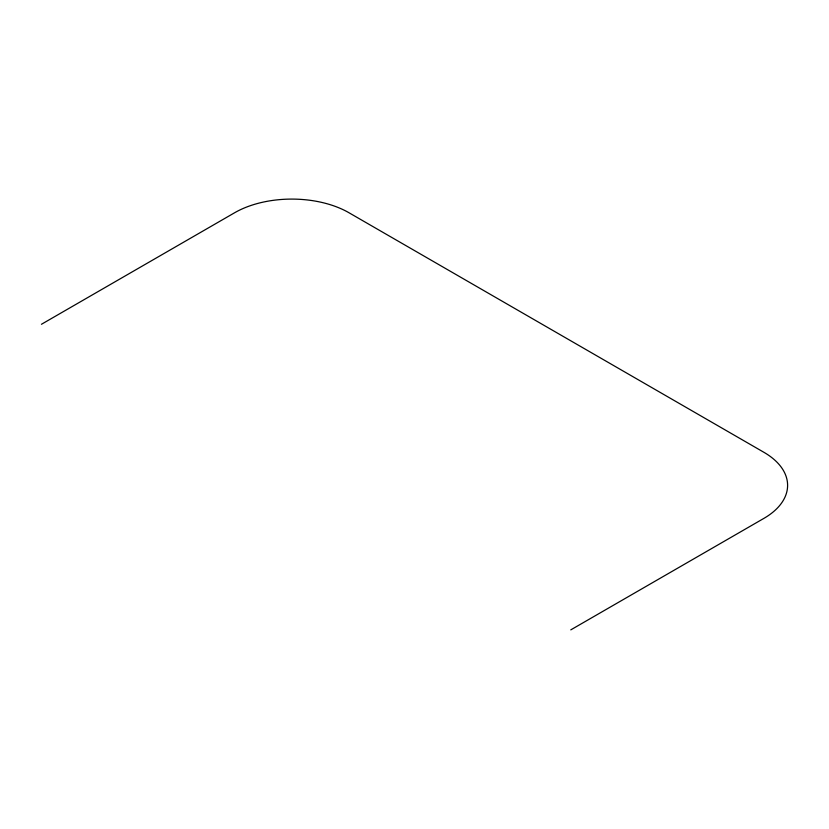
<?xml version="1.0" encoding="UTF-8"?>
<svg xmlns="http://www.w3.org/2000/svg" width="829" height="829" viewBox="0 0 829 829"><rect width="100%" height="100%" fill="white"/><g stroke="black" fill="none" stroke-linecap="round" stroke-linejoin="round"><path stroke-width="1.24" d="M41.45 324.274L234.586 212.773A80.931 46.725 0 0 1 349.03 212.773L763.903 452.302A80.931 46.725 0 0 1 763.903 518.374L570.777 629.874"/></g></svg>
